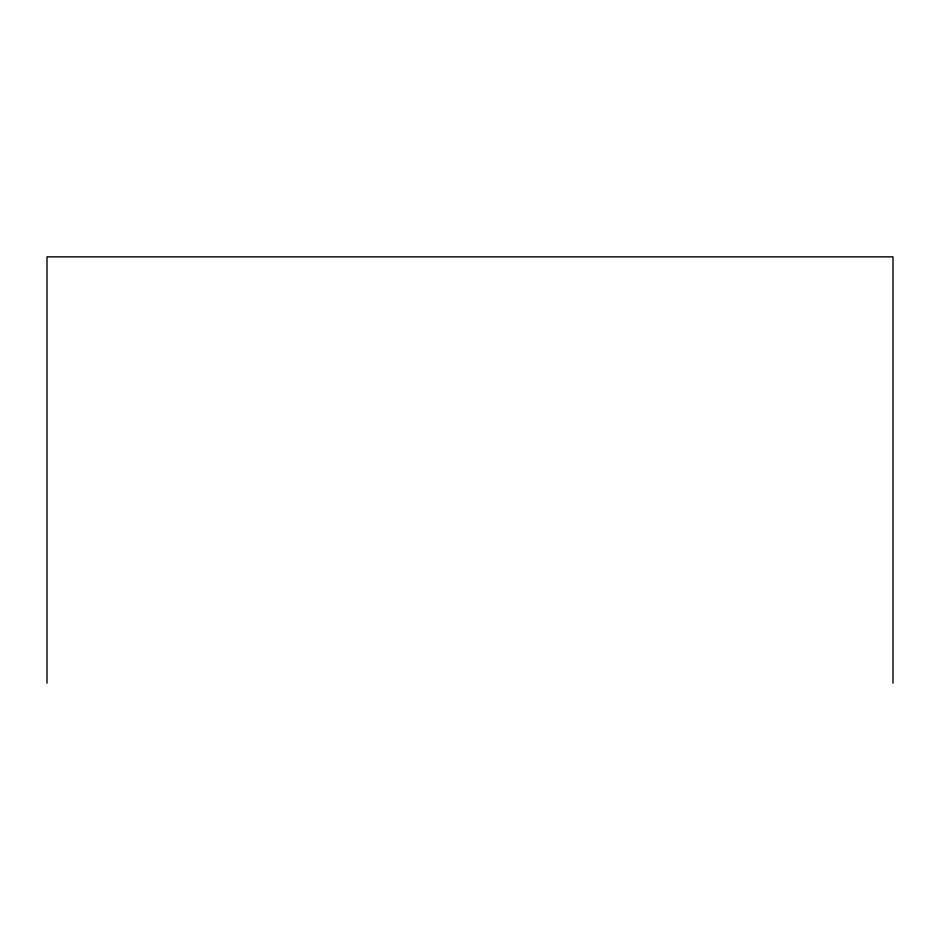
<?xml version="1.0" encoding="UTF-8"?>
<svg xmlns="http://www.w3.org/2000/svg" width="940" height="940" viewBox="0 0 940 940"><rect width="100%" height="100%" fill="white"/><g stroke="black" fill="none" stroke-linecap="round" stroke-linejoin="round"><path stroke-width="1.41" d="M893 683.145L893 256.855L47 256.855L47 683.145"/></g></svg>
